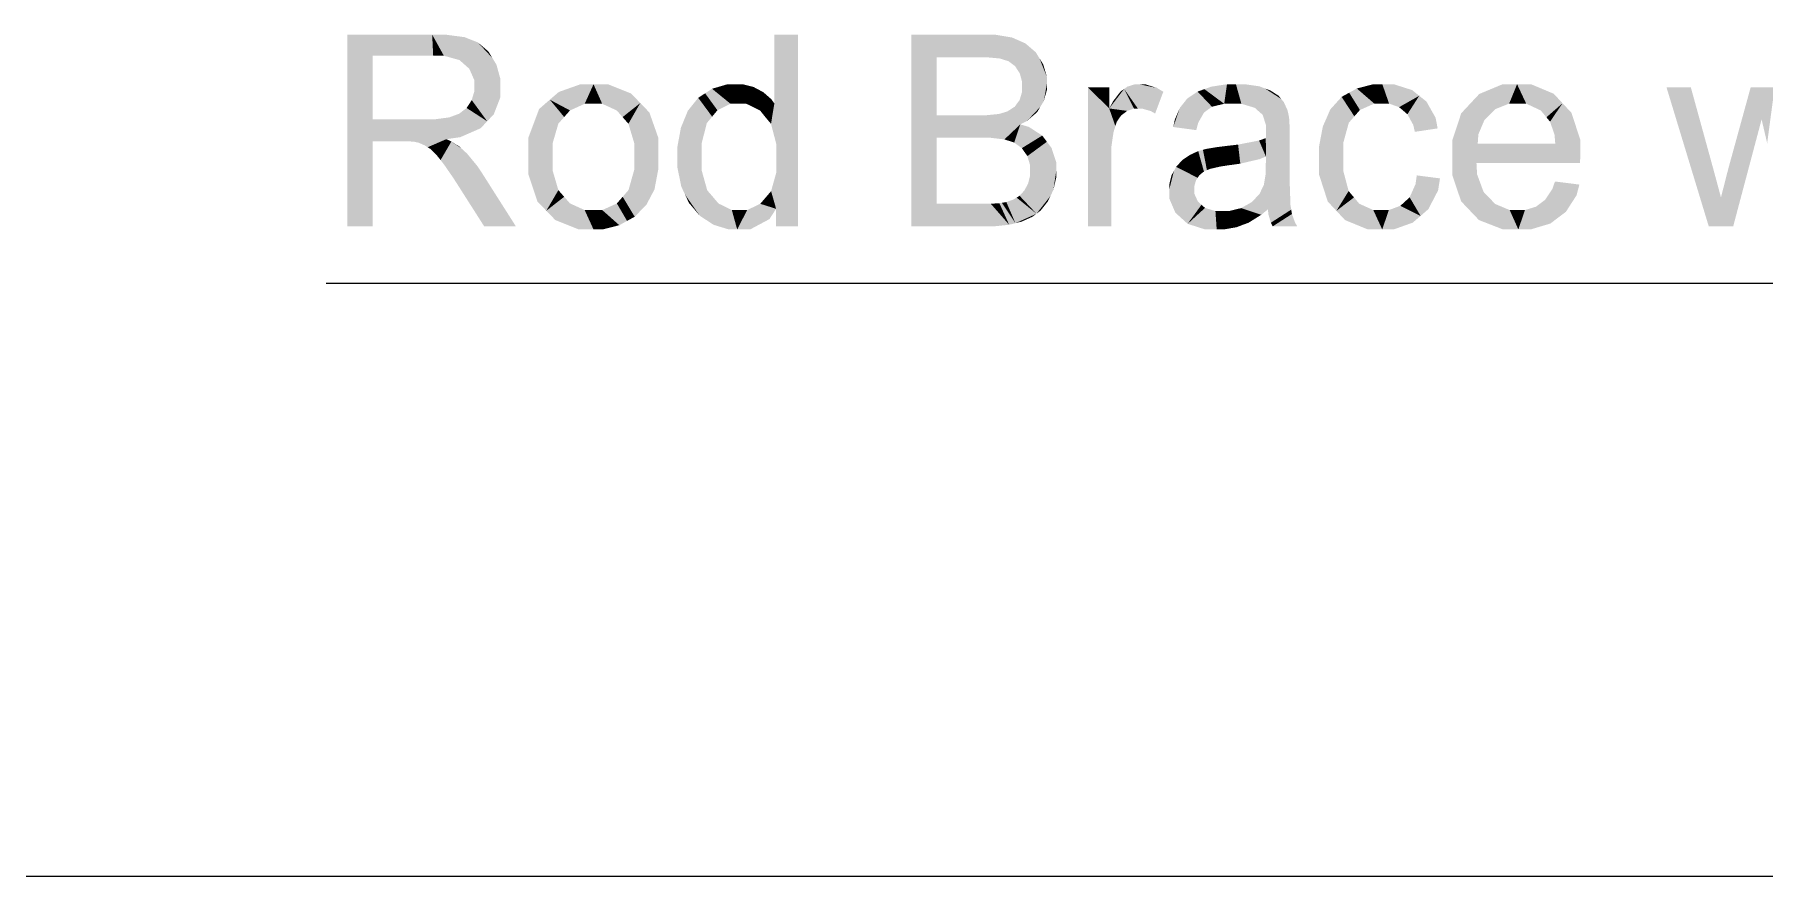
# Model space of a CAD drawing. Header units: millimetres. Extents: x 2 to 579, y 1 to 405.
# Drawn here: x 187.04 to 206.02, y 75.82 to 85.06 of the extents above; entities that cross this region are included whole.
import ezdxf

# ---------------------------------------------------------------- set-up
doc = ezdxf.new("R2010")
doc.units = ezdxf.units.MM
doc.linetypes.add('XKITLINE00', pattern=[0])
doc.layers.add('LinkedObject', color=7, linetype='Continuous', lineweight=0)

# ---------------------------------------------------------------- blocks, each defined once
blk = doc.blocks.new('*A4')
at = {"layer": 'LinkedObject'}
for points in [[(190.745, 84.134), (190.467, 82.957), (190.467, 85.063)], [(190.467, 85.063), (190.745, 84.831), (190.745, 84.134)], [(191.41, 84.831), (190.467, 85.063), (191.399, 85.063)], [(190.745, 84.831), (190.467, 85.063), (191.41, 84.831)], [(191.399, 85.063), (191.527, 84.831), (191.41, 84.831)], [(191.753, 85.035), (191.399, 85.063), (191.539, 85.063)], [(191.826, 85.006), (191.399, 85.063), (191.753, 85.035)], [(191.699, 84.783), (191.399, 85.063), (191.826, 85.006)], [(191.527, 84.831), (191.399, 85.063), (191.699, 84.783)], [(195.414, 85.063), (195.155, 84.307), (195.155, 85.063)], [(195.414, 85.063), (195.178, 83.854), (195.155, 84.307)], [(195.178, 83.854), (195.414, 85.063), (195.414, 82.957)], [(196.659, 85.063), (196.937, 83.93), (196.659, 82.957)], [(196.937, 84.178), (196.937, 83.93), (196.659, 85.063)], [(196.659, 85.063), (196.937, 84.815), (196.937, 84.178)], [(197.358, 84.815), (196.659, 85.063), (197.449, 85.063)], [(196.937, 84.815), (196.659, 85.063), (197.358, 84.815)], [(197.358, 84.815), (197.449, 85.063), (197.472, 84.815)], [(197.449, 85.063), (197.633, 84.8), (197.472, 84.815)], [(197.57, 85.063), (197.633, 84.8), (197.449, 85.063)], [(197.763, 85.031), (197.633, 84.8), (197.57, 85.063)], [(191.826, 85.006), (191.753, 84.735), (191.699, 84.783)], [(191.899, 84.978), (191.753, 84.735), (191.826, 85.006)], [(191.753, 84.735), (191.899, 84.978), (191.807, 84.687)], [(191.807, 84.687), (191.899, 84.978), (192.06, 84.806)], [(192.06, 84.806), (191.899, 84.978), (192.016, 84.878)], [(197.633, 84.8), (197.763, 85.031), (197.679, 84.785)], [(197.679, 84.785), (197.763, 85.031), (197.726, 84.77)], [(197.726, 84.77), (197.763, 85.031), (197.836, 84.999)], [(197.836, 84.999), (197.798, 84.716), (197.726, 84.77)], [(197.909, 84.967), (197.798, 84.716), (197.836, 84.999)], [(198.024, 84.869), (197.798, 84.716), (197.909, 84.967)], [(192.06, 84.806), (191.861, 84.564), (191.807, 84.687)], [(192.104, 84.734), (191.861, 84.564), (192.06, 84.806)], [(192.148, 84.575), (191.861, 84.564), (192.104, 84.734)], [(198.065, 84.802), (197.798, 84.716), (198.024, 84.869)], [(197.798, 84.716), (198.065, 84.802), (197.823, 84.676)], [(198.065, 84.802), (197.849, 84.636), (197.823, 84.676)], [(197.849, 84.636), (198.065, 84.802), (197.874, 84.544)], [(197.874, 84.544), (198.065, 84.802), (198.147, 84.524)], [(198.147, 84.597), (198.065, 84.802), (198.106, 84.736)], [(198.147, 84.524), (198.065, 84.802), (198.147, 84.597)], [(192.148, 84.488), (191.861, 84.564), (192.148, 84.575)], [(191.861, 84.564), (192.148, 84.488), (191.861, 84.489)], [(193.028, 84.518), (192.69, 84.348), (192.789, 84.433)], [(193.17, 84.518), (192.69, 84.348), (193.028, 84.518)], [(193.073, 84.303), (192.69, 84.348), (193.17, 84.518)], [(193.073, 84.303), (193.17, 84.518), (193.17, 84.303)], [(193.17, 84.518), (193.265, 84.303), (193.17, 84.303)], [(193.584, 84.415), (193.17, 84.518), (193.327, 84.518)], [(193.683, 84.311), (193.17, 84.518), (193.584, 84.415)], [(193.425, 84.23), (193.17, 84.518), (193.683, 84.311)], [(193.265, 84.303), (193.17, 84.518), (193.425, 84.23)], [(194.641, 84.518), (194.674, 84.303), (194.471, 84.468)], [(194.735, 84.518), (194.674, 84.303), (194.641, 84.518)], [(194.674, 84.303), (194.735, 84.518), (194.76, 84.303)], [(194.735, 84.518), (194.848, 84.303), (194.76, 84.303)], [(194.804, 84.518), (194.848, 84.303), (194.735, 84.518)], [(194.926, 84.488), (194.848, 84.303), (194.804, 84.518)], [(197.847, 84.344), (198.147, 84.524), (198.074, 84.27)], [(197.874, 84.436), (198.147, 84.524), (197.847, 84.344)], [(198.147, 84.524), (197.874, 84.491), (197.874, 84.544)], [(197.874, 84.491), (198.147, 84.524), (197.874, 84.436)], [(198.074, 84.27), (198.147, 84.524), (198.111, 84.33)], [(198.111, 84.33), (198.147, 84.524), (198.147, 84.457)], [(199.031, 84.492), (199.145, 84.25), (198.994, 84.466)], [(199.114, 84.518), (199.145, 84.25), (199.031, 84.492)], [(199.159, 84.518), (199.145, 84.25), (199.114, 84.518)], [(199.159, 84.518), (199.192, 84.25), (199.145, 84.25)], [(199.356, 84.476), (199.159, 84.518), (199.224, 84.518)], [(199.424, 84.435), (199.159, 84.518), (199.356, 84.476)], [(199.287, 84.223), (199.159, 84.518), (199.424, 84.435)], [(199.192, 84.25), (199.159, 84.518), (199.287, 84.223)], [(200.123, 84.518), (199.875, 84.464), (199.95, 84.491)], [(200.092, 84.303), (199.875, 84.464), (200.123, 84.518)], [(200.092, 84.303), (200.123, 84.518), (200.183, 84.303)], [(200.183, 84.303), (200.123, 84.518), (200.281, 84.303)], [(200.221, 84.518), (200.281, 84.303), (200.123, 84.518)], [(200.478, 84.495), (200.221, 84.518), (200.319, 84.518)], [(200.539, 84.472), (200.221, 84.518), (200.478, 84.495)], [(200.428, 84.259), (200.221, 84.518), (200.539, 84.472)], [(200.281, 84.303), (200.221, 84.518), (200.428, 84.259)], [(201.729, 84.518), (201.74, 84.305), (201.548, 84.471)], [(201.828, 84.518), (201.74, 84.305), (201.729, 84.518)], [(201.74, 84.305), (201.828, 84.518), (201.838, 84.305)], [(201.828, 84.518), (201.902, 84.305), (201.838, 84.305)], [(202.154, 84.454), (201.828, 84.518), (201.952, 84.518)], [(202.233, 84.391), (201.828, 84.518), (202.154, 84.454)], [(202.012, 84.266), (201.828, 84.518), (202.233, 84.391)], [(201.902, 84.305), (201.828, 84.518), (202.012, 84.266)], [(203.307, 84.518), (202.892, 84.411), (203.149, 84.518)], [(203.22, 84.305), (202.892, 84.411), (203.307, 84.518)], [(203.22, 84.305), (203.307, 84.518), (203.309, 84.305)], [(203.307, 84.518), (203.407, 84.305), (203.309, 84.305)], [(203.71, 84.413), (203.307, 84.518), (203.46, 84.518)], [(203.806, 84.309), (203.307, 84.518), (203.71, 84.413)], [(203.567, 84.23), (203.307, 84.518), (203.806, 84.309)], [(203.407, 84.305), (203.307, 84.518), (203.567, 84.23)], [(191.805, 84.3), (192.003, 84.111), (191.777, 84.257)], [(191.833, 84.344), (192.003, 84.111), (191.805, 84.3)], [(191.833, 84.344), (192.148, 84.488), (192.003, 84.111)], [(191.861, 84.438), (192.148, 84.488), (191.833, 84.344)], [(192.148, 84.488), (191.861, 84.438), (191.861, 84.489)], [(192.003, 84.111), (192.148, 84.488), (192.075, 84.187)], [(192.075, 84.187), (192.148, 84.488), (192.148, 84.376)], [(192.69, 84.348), (192.455, 83.72), (192.573, 84.246)], [(192.784, 84.085), (192.455, 83.72), (192.69, 84.348)], [(192.69, 84.348), (192.912, 84.23), (192.848, 84.158)], [(192.912, 84.23), (192.69, 84.348), (193.073, 84.303)], [(192.784, 84.085), (192.69, 84.348), (192.848, 84.158)], [(193.425, 84.23), (193.683, 84.311), (193.489, 84.157)], [(193.683, 84.311), (193.553, 84.084), (193.489, 84.157)], [(193.553, 84.084), (193.683, 84.311), (193.617, 83.87)], [(193.617, 83.87), (193.683, 84.311), (193.883, 83.742)], [(193.883, 83.924), (193.683, 84.311), (193.783, 84.208)], [(193.883, 83.742), (193.683, 84.311), (193.883, 83.924)], [(194.319, 84.369), (194.472, 84.162), (194.205, 84.226)], [(194.53, 84.232), (194.319, 84.369), (194.395, 84.418)], [(194.472, 84.162), (194.319, 84.369), (194.53, 84.232)], [(194.471, 84.468), (194.674, 84.303), (194.395, 84.418)], [(194.395, 84.418), (194.674, 84.303), (194.53, 84.232)], [(194.98, 84.459), (194.848, 84.303), (194.926, 84.488)], [(194.98, 84.459), (194.997, 84.23), (194.848, 84.303)], [(195.034, 84.43), (194.997, 84.23), (194.98, 84.459)], [(195.121, 84.354), (194.997, 84.23), (195.034, 84.43)], [(195.155, 84.307), (194.997, 84.23), (195.121, 84.354)], [(194.997, 84.23), (195.155, 84.307), (195.057, 84.156)], [(195.057, 84.156), (195.155, 84.307), (195.118, 84.083)], [(195.155, 84.307), (195.178, 83.854), (195.118, 84.083)], [(197.82, 84.308), (198.074, 84.27), (197.793, 84.271)], [(198.074, 84.27), (197.82, 84.308), (197.847, 84.344)], [(198.596, 84.484), (198.83, 84.252), (198.596, 82.957)], [(198.83, 84.252), (198.596, 84.484), (198.83, 84.484)], [(198.994, 84.466), (198.83, 84.252), (198.956, 84.44)], [(199.103, 84.25), (198.83, 84.252), (198.994, 84.466)], [(198.956, 84.44), (198.83, 84.252), (198.874, 84.333)], [(198.994, 84.466), (199.145, 84.25), (199.103, 84.25)], [(199.287, 84.223), (199.424, 84.435), (199.334, 84.196)], [(199.647, 84.31), (199.533, 84.048), (199.607, 84.26)], [(199.871, 84.207), (199.533, 84.048), (199.647, 84.31)], [(199.686, 84.36), (199.958, 84.271), (199.647, 84.31)], [(199.871, 84.207), (199.647, 84.31), (199.914, 84.239)], [(199.914, 84.239), (199.647, 84.31), (199.958, 84.271)], [(199.8, 84.437), (199.958, 84.271), (199.686, 84.36)], [(199.875, 84.464), (199.958, 84.271), (199.8, 84.437)], [(199.958, 84.271), (199.875, 84.464), (200.092, 84.303)], [(200.428, 84.259), (200.539, 84.472), (200.477, 84.215)], [(200.477, 84.215), (200.539, 84.472), (200.514, 84.183)], [(200.539, 84.472), (200.55, 84.072), (200.514, 84.183)], [(200.718, 84.356), (200.55, 84.072), (200.539, 84.472)], [(200.69, 84.391), (200.539, 84.472), (200.6, 84.449)], [(200.718, 84.356), (200.539, 84.472), (200.69, 84.391)], [(200.747, 84.321), (200.55, 84.072), (200.718, 84.356)], [(200.787, 84.233), (200.55, 84.072), (200.747, 84.321)], [(201.381, 84.379), (201.521, 84.165), (201.256, 84.24)], [(201.582, 84.235), (201.381, 84.379), (201.464, 84.425)], [(201.521, 84.165), (201.381, 84.379), (201.582, 84.235)], [(201.548, 84.471), (201.74, 84.305), (201.464, 84.425)], [(201.464, 84.425), (201.74, 84.305), (201.582, 84.235)], [(202.012, 84.266), (202.233, 84.391), (202.058, 84.227)], [(202.233, 84.391), (202.103, 84.188), (202.058, 84.227)], [(202.103, 84.188), (202.233, 84.391), (202.167, 84.072)], [(202.167, 84.072), (202.233, 84.391), (202.435, 84.033)], [(202.413, 84.149), (202.233, 84.391), (202.312, 84.328)], [(202.435, 84.033), (202.233, 84.391), (202.413, 84.149)], [(202.793, 84.305), (202.595, 83.9), (202.694, 84.199)], [(202.949, 84.126), (202.595, 83.9), (202.793, 84.305)], [(202.892, 84.411), (203.07, 84.245), (202.793, 84.305)], [(202.793, 84.305), (203.07, 84.245), (202.949, 84.126)], [(203.07, 84.245), (202.892, 84.411), (203.22, 84.305)], [(203.567, 84.23), (203.806, 84.309), (203.629, 84.155)], [(203.806, 84.309), (203.669, 84.107), (203.629, 84.155)], [(203.669, 84.107), (203.806, 84.309), (203.718, 83.963)], [(203.718, 83.963), (203.806, 84.309), (204, 83.912)], [(204, 83.912), (203.806, 84.309), (203.903, 84.205)], [(205.214, 84.484), (205.411, 82.957), (204.947, 84.484)], [(205.457, 83.601), (205.411, 82.957), (205.214, 84.484)], [(205.871, 84.484), (205.991, 84.132), (205.625, 83.589)], [(206.134, 84.484), (205.991, 84.132), (205.871, 84.484)], [(205.991, 84.132), (206.134, 84.484), (206.052, 83.87)], [(190.745, 84.134), (190.745, 83.892), (190.467, 82.957)], [(191.068, 83.892), (190.745, 84.134), (191.343, 84.134)], [(190.745, 83.892), (190.745, 84.134), (191.068, 83.892)], [(191.068, 83.892), (191.343, 84.134), (191.121, 83.892)], [(191.121, 83.892), (191.343, 84.134), (191.199, 83.887)], [(191.199, 83.887), (191.343, 84.134), (191.222, 83.882)], [(191.222, 83.882), (191.343, 84.134), (191.255, 83.874)], [(191.255, 83.874), (191.343, 84.134), (191.318, 83.846)], [(191.318, 83.846), (191.343, 84.134), (191.438, 84.134)], [(191.318, 83.846), (191.438, 84.134), (191.349, 83.826)], [(191.438, 84.134), (191.555, 83.915), (191.349, 83.826)], [(191.588, 84.154), (191.555, 83.915), (191.438, 84.134)], [(191.555, 83.915), (191.588, 84.154), (191.706, 83.936)], [(191.641, 84.174), (192.003, 84.111), (191.588, 84.154)], [(191.93, 84.034), (191.588, 84.154), (192.003, 84.111)], [(191.706, 83.936), (191.588, 84.154), (191.93, 84.034)], [(191.695, 84.194), (192.003, 84.111), (191.641, 84.174)], [(192.003, 84.111), (191.695, 84.194), (191.777, 84.257)], [(192.573, 84.246), (192.455, 83.72), (192.455, 83.932)], [(194.167, 84.133), (194.091, 83.719), (194.129, 84.04)], [(194.414, 84.092), (194.091, 83.719), (194.167, 84.133)], [(194.205, 84.226), (194.472, 84.162), (194.167, 84.133)], [(194.167, 84.133), (194.472, 84.162), (194.414, 84.092)], [(197.425, 83.93), (196.937, 84.178), (197.393, 84.178)], [(196.937, 83.93), (196.937, 84.178), (197.425, 83.93)], [(197.525, 83.93), (197.393, 84.178), (197.486, 84.178)], [(197.425, 83.93), (197.393, 84.178), (197.525, 83.93)], [(197.619, 84.191), (197.854, 84.077), (197.486, 84.178)], [(197.486, 84.178), (197.854, 84.077), (197.525, 83.93)], [(197.659, 84.203), (197.927, 84.114), (197.619, 84.191)], [(197.854, 84.077), (197.619, 84.191), (197.927, 84.114)], [(197.712, 84.219), (197.927, 84.114), (197.659, 84.203)], [(197.793, 84.271), (198.074, 84.27), (197.712, 84.219)], [(197.712, 84.219), (198.074, 84.27), (197.927, 84.114)], [(197.927, 84.114), (198.074, 84.27), (198.038, 84.21)], [(198.596, 82.957), (198.83, 84.252), (198.855, 82.957)], [(198.83, 84.252), (198.855, 83.756), (198.855, 82.957)], [(198.855, 83.756), (198.83, 84.252), (198.855, 83.838)], [(198.855, 83.838), (198.83, 84.252), (198.877, 83.989)], [(198.877, 83.989), (198.83, 84.252), (198.898, 84.058)], [(198.898, 84.058), (198.83, 84.252), (198.912, 84.103)], [(198.912, 84.103), (198.83, 84.252), (198.96, 84.174)], [(198.96, 84.174), (198.83, 84.252), (198.994, 84.199)], [(198.994, 84.199), (198.83, 84.252), (199.027, 84.225)], [(199.027, 84.225), (198.83, 84.252), (199.103, 84.25)], [(199.607, 84.26), (199.533, 84.048), (199.55, 84.129)], [(199.807, 84.095), (199.533, 84.048), (199.871, 84.207)], [(200.55, 83.952), (200.805, 84.147), (200.549, 83.926)], [(200.549, 83.926), (200.805, 84.147), (200.55, 83.724)], [(200.799, 84.18), (200.55, 84.072), (200.787, 84.233)], [(200.55, 84.072), (200.799, 84.18), (200.805, 84.147)], [(200.55, 84.072), (200.805, 84.147), (200.55, 83.993)], [(200.55, 83.993), (200.805, 84.147), (200.55, 83.986)], [(200.55, 83.986), (200.805, 84.147), (200.55, 83.952)], [(200.812, 84.028), (200.55, 83.724), (200.805, 84.147)], [(201.216, 84.147), (201.134, 83.715), (201.175, 84.054)], [(201.46, 84.095), (201.134, 83.715), (201.216, 84.147)], [(201.256, 84.24), (201.521, 84.165), (201.216, 84.147)], [(201.216, 84.147), (201.521, 84.165), (201.46, 84.095)], [(202.882, 83.967), (202.595, 83.9), (202.949, 84.126)], [(205.625, 83.589), (205.991, 84.132), (205.679, 82.957)], [(192.72, 83.866), (192.455, 83.72), (192.784, 84.085)], [(194.357, 83.87), (194.091, 83.719), (194.414, 84.092)], [(194.129, 84.04), (194.091, 83.719), (194.091, 83.833)], [(196.659, 82.957), (196.937, 83.93), (196.937, 83.206)], [(197.525, 83.93), (197.854, 84.077), (197.68, 83.912)], [(197.854, 84.077), (197.733, 83.895), (197.68, 83.912)], [(197.733, 83.895), (197.854, 84.077), (197.787, 83.877)], [(197.787, 83.877), (197.854, 84.077), (197.871, 83.816)], [(198.095, 83.954), (197.854, 84.077), (197.949, 84.049)], [(197.871, 83.816), (197.854, 84.077), (198.095, 83.954)], [(197.871, 83.816), (198.095, 83.954), (197.901, 83.773)], [(197.901, 83.773), (198.095, 83.954), (197.932, 83.729)], [(197.932, 83.729), (198.095, 83.954), (198.146, 83.886)], [(199.533, 84.048), (199.807, 84.095), (199.786, 84.014)], [(200.549, 83.926), (200.55, 83.724), (200.475, 83.9)], [(200.812, 83.941), (200.549, 83.629), (200.55, 83.724)], [(200.812, 83.597), (200.549, 83.629), (200.812, 83.941)], [(200.812, 83.941), (200.55, 83.724), (200.812, 84.028)], [(201.399, 83.873), (201.134, 83.715), (201.46, 84.095)], [(201.175, 84.054), (201.134, 83.715), (201.134, 83.838)], [(202.167, 84.072), (202.435, 84.033), (202.185, 83.995)], [(202.595, 83.9), (202.882, 83.967), (202.875, 83.867)], [(203.718, 83.963), (204, 83.912), (203.726, 83.867)], [(190.467, 82.957), (190.745, 83.892), (190.745, 82.957)], [(191.349, 83.826), (191.555, 83.915), (191.381, 83.806)], [(191.555, 83.915), (191.451, 83.736), (191.381, 83.806)], [(191.61, 83.889), (191.451, 83.736), (191.555, 83.915)], [(191.451, 83.736), (191.61, 83.889), (191.491, 83.685)], [(191.491, 83.685), (191.61, 83.889), (191.53, 83.635)], [(191.53, 83.635), (191.61, 83.889), (191.723, 83.81)], [(191.723, 83.81), (191.63, 83.49), (191.53, 83.635)], [(191.723, 83.81), (191.61, 83.889), (191.694, 83.836)], [(191.784, 83.754), (191.63, 83.49), (191.723, 83.81)], [(191.899, 83.614), (191.63, 83.49), (191.784, 83.754)], [(192.455, 83.72), (192.72, 83.866), (192.72, 83.72)], [(193.554, 83.356), (193.883, 83.742), (193.795, 83.279)], [(193.617, 83.579), (193.883, 83.742), (193.554, 83.356)], [(193.617, 83.87), (193.883, 83.742), (193.617, 83.729)], [(193.883, 83.742), (193.617, 83.579), (193.617, 83.729)], [(193.795, 83.279), (193.883, 83.742), (193.839, 83.363)], [(193.839, 83.363), (193.883, 83.742), (193.883, 83.595)], [(194.091, 83.719), (194.357, 83.87), (194.357, 83.719)], [(195.178, 83.854), (195.414, 82.957), (195.178, 83.697)], [(198.146, 83.886), (197.962, 83.627), (197.932, 83.729)], [(198.197, 83.819), (197.962, 83.627), (198.146, 83.886)], [(198.249, 83.659), (197.962, 83.627), (198.197, 83.819)], [(199.715, 83.741), (199.87, 83.56), (199.673, 83.713)], [(199.807, 83.784), (199.87, 83.56), (199.715, 83.741)], [(199.859, 83.798), (199.87, 83.56), (199.807, 83.784)], [(199.897, 83.808), (199.936, 83.588), (199.859, 83.798)], [(199.87, 83.56), (199.859, 83.798), (199.903, 83.574)], [(199.903, 83.574), (199.859, 83.798), (199.936, 83.588)], [(200.012, 83.827), (200.049, 83.614), (199.897, 83.808)], [(199.897, 83.808), (200.049, 83.614), (199.936, 83.588)], [(200.089, 83.837), (200.128, 83.626), (200.012, 83.827)], [(200.012, 83.827), (200.128, 83.626), (200.049, 83.614)], [(200.245, 83.855), (200.269, 83.646), (200.089, 83.837)], [(200.089, 83.837), (200.269, 83.646), (200.128, 83.626)], [(200.475, 83.9), (200.55, 83.724), (200.245, 83.855)], [(200.245, 83.855), (200.55, 83.724), (200.269, 83.646)], [(201.134, 83.715), (201.399, 83.873), (201.399, 83.722)], [(202.875, 83.867), (202.595, 83.708), (202.595, 83.9)], [(202.875, 83.867), (204, 83.723), (202.595, 83.708)], [(203.726, 83.867), (204, 83.723), (202.875, 83.867)], [(204, 83.723), (203.726, 83.867), (204, 83.912)], [(191.63, 83.49), (191.899, 83.614), (191.691, 83.395)], [(191.691, 83.395), (191.899, 83.614), (191.954, 83.53)], [(192.455, 83.72), (192.652, 83.129), (192.455, 83.527)], [(192.72, 83.574), (192.652, 83.129), (192.455, 83.72)], [(192.72, 83.574), (192.455, 83.72), (192.72, 83.72)], [(192.784, 83.355), (192.652, 83.129), (192.72, 83.574)], [(194.091, 83.719), (194.357, 83.572), (194.091, 83.602)], [(194.357, 83.572), (194.091, 83.719), (194.357, 83.719)], [(194.091, 83.602), (194.357, 83.572), (194.133, 83.395)], [(194.133, 83.395), (194.357, 83.572), (194.175, 83.305)], [(194.175, 83.305), (194.357, 83.572), (194.418, 83.353)], [(195.178, 83.555), (195.414, 82.957), (195.119, 83.344)], [(195.178, 83.697), (195.414, 82.957), (195.178, 83.555)], [(197.941, 83.429), (198.249, 83.567), (198.186, 83.292)], [(197.962, 83.517), (198.249, 83.567), (197.941, 83.429)], [(198.249, 83.567), (197.962, 83.627), (198.249, 83.659)], [(197.962, 83.627), (198.249, 83.567), (197.962, 83.568)], [(198.249, 83.567), (197.962, 83.517), (197.962, 83.568)], [(198.186, 83.292), (198.249, 83.567), (198.217, 83.356)], [(198.217, 83.356), (198.249, 83.567), (198.249, 83.494)], [(199.54, 83.565), (199.489, 83.36), (199.514, 83.518)], [(199.783, 83.462), (199.489, 83.36), (199.54, 83.565)], [(199.565, 83.611), (199.801, 83.49), (199.54, 83.565)], [(199.54, 83.565), (199.801, 83.49), (199.783, 83.462)], [(199.632, 83.685), (199.801, 83.49), (199.565, 83.611)], [(199.819, 83.518), (199.632, 83.685), (199.673, 83.713)], [(199.801, 83.49), (199.632, 83.685), (199.819, 83.518)], [(199.673, 83.713), (199.87, 83.56), (199.819, 83.518)], [(200.269, 83.646), (200.55, 83.724), (200.48, 83.695)], [(200.528, 83.414), (200.812, 83.597), (200.812, 83.416)], [(200.549, 83.543), (200.812, 83.597), (200.528, 83.414)], [(200.812, 83.597), (200.549, 83.543), (200.549, 83.629)], [(201.399, 83.568), (201.134, 83.715), (201.399, 83.722)], [(201.134, 83.715), (201.324, 83.128), (201.134, 83.524)], [(201.399, 83.568), (201.324, 83.128), (201.134, 83.715)], [(201.458, 83.345), (201.324, 83.128), (201.399, 83.568)], [(204, 83.712), (202.595, 83.708), (204, 83.723)], [(203.999, 83.677), (202.595, 83.708), (204, 83.712)], [(202.595, 83.708), (202.791, 83.129), (202.595, 83.522)], [(202.868, 83.529), (202.791, 83.129), (202.595, 83.708)], [(202.868, 83.529), (202.595, 83.708), (202.861, 83.654)], [(203.999, 83.654), (202.595, 83.708), (203.999, 83.677)], [(202.861, 83.654), (202.595, 83.708), (203.999, 83.654)], [(205.545, 83.275), (205.411, 82.957), (205.457, 83.601)], [(205.625, 83.589), (205.679, 82.957), (205.588, 83.444)], [(191.691, 83.395), (191.954, 83.53), (191.97, 82.957)], [(191.97, 82.957), (191.954, 83.53), (192.318, 82.957)], [(192.455, 83.527), (192.652, 83.129), (192.554, 83.231)], [(192.652, 83.129), (192.784, 83.355), (192.848, 83.282)], [(193.795, 83.279), (193.49, 83.282), (193.554, 83.356)], [(194.418, 83.353), (194.336, 83.074), (194.175, 83.305)], [(194.48, 83.281), (194.336, 83.074), (194.418, 83.353)], [(197.9, 83.352), (198.186, 83.292), (197.846, 83.293)], [(197.92, 83.39), (198.186, 83.292), (197.9, 83.352)], [(198.186, 83.292), (197.92, 83.39), (197.941, 83.429)], [(199.514, 83.518), (199.489, 83.36), (199.489, 83.416)], [(199.765, 83.401), (199.489, 83.36), (199.783, 83.462)], [(199.489, 83.36), (199.765, 83.401), (199.765, 83.367)], [(199.765, 83.315), (199.489, 83.36), (199.765, 83.367)], [(199.489, 83.36), (199.765, 83.315), (199.489, 83.264)], [(200.395, 83.224), (200.812, 83.416), (200.82, 83.188)], [(200.48, 83.313), (200.812, 83.416), (200.395, 83.224)], [(200.507, 83.37), (200.812, 83.416), (200.48, 83.313)], [(200.812, 83.416), (200.507, 83.37), (200.528, 83.414)], [(201.134, 83.524), (201.324, 83.128), (201.229, 83.23)], [(202.128, 83.276), (202.461, 83.484), (202.248, 83.072)], [(202.192, 83.42), (202.461, 83.484), (202.128, 83.276)], [(202.461, 83.484), (202.192, 83.42), (202.206, 83.517)], [(202.248, 83.072), (202.461, 83.484), (202.333, 83.146)], [(202.333, 83.146), (202.461, 83.484), (202.44, 83.352)], [(202.595, 83.522), (202.791, 83.129), (202.693, 83.232)], [(202.939, 83.336), (202.791, 83.129), (202.868, 83.529)], [(203.614, 83.248), (203.991, 83.416), (203.843, 83.117)], [(203.694, 83.368), (203.991, 83.416), (203.614, 83.248)], [(203.991, 83.416), (203.694, 83.368), (203.723, 83.45)], [(203.843, 83.117), (203.991, 83.416), (203.96, 83.299)], [(205.588, 83.444), (205.679, 82.957), (205.548, 83.287)], [(192.912, 83.209), (192.652, 83.129), (192.848, 83.282)], [(192.912, 83.209), (193.17, 82.923), (192.652, 83.129)], [(193.073, 83.136), (193.17, 82.923), (192.912, 83.209)], [(193.538, 83.017), (193.266, 83.136), (193.426, 83.209)], [(193.49, 83.282), (193.622, 83.063), (193.426, 83.209)], [(193.426, 83.209), (193.622, 83.063), (193.538, 83.017)], [(193.75, 83.194), (193.49, 83.282), (193.795, 83.279)], [(193.622, 83.063), (193.49, 83.282), (193.75, 83.194)], [(194.175, 83.305), (194.336, 83.074), (194.217, 83.215)], [(194.336, 83.074), (194.48, 83.281), (194.412, 83.024)], [(194.412, 83.024), (194.48, 83.281), (194.542, 83.208)], [(194.542, 83.208), (194.747, 82.923), (194.412, 83.024)], [(194.688, 83.136), (194.747, 82.923), (194.542, 83.208)], [(195, 83.205), (195.174, 83.15), (194.856, 83.136)], [(195.174, 83.15), (195, 83.205), (195.06, 83.275)], [(195.119, 83.344), (195.174, 83.15), (195.06, 83.275)], [(195.119, 83.344), (195.414, 82.957), (195.174, 83.15)], [(196.937, 83.206), (197.461, 82.957), (196.659, 82.957)], [(197.462, 83.206), (197.461, 82.957), (196.937, 83.206)], [(197.462, 83.206), (197.562, 82.957), (197.461, 82.957)], [(197.53, 83.206), (197.562, 82.957), (197.462, 83.206)], [(197.625, 83.211), (197.732, 82.975), (197.53, 83.206)], [(197.53, 83.206), (197.732, 82.975), (197.562, 82.957)], [(197.652, 83.216), (197.732, 82.975), (197.625, 83.211)], [(197.801, 82.992), (197.652, 83.216), (197.701, 83.224)], [(197.732, 82.975), (197.652, 83.216), (197.801, 82.992)], [(197.781, 83.253), (198.032, 83.096), (197.701, 83.224)], [(197.701, 83.224), (198.032, 83.096), (197.801, 82.992)], [(197.814, 83.273), (198.032, 83.096), (197.781, 83.253)], [(198.032, 83.096), (197.814, 83.273), (197.846, 83.293)], [(197.846, 83.293), (198.186, 83.292), (198.032, 83.096)], [(198.032, 83.096), (198.186, 83.292), (198.078, 83.131)], [(198.078, 83.131), (198.186, 83.292), (198.155, 83.229)], [(199.489, 83.264), (199.765, 83.315), (199.556, 83.108)], [(199.556, 83.108), (199.765, 83.315), (199.624, 83.046)], [(199.624, 83.046), (199.765, 83.315), (199.804, 83.229)], [(199.804, 83.229), (199.691, 82.985), (199.624, 83.046)], [(199.843, 83.194), (199.691, 82.985), (199.804, 83.229)], [(199.882, 83.16), (199.691, 82.985), (199.843, 83.194)], [(200.572, 83.144), (200.279, 83.158), (200.337, 83.191)], [(200.395, 83.224), (200.82, 83.188), (200.337, 83.191)], [(200.82, 83.188), (200.572, 83.144), (200.337, 83.191)], [(200.572, 83.144), (200.82, 83.188), (200.577, 83.091)], [(200.577, 83.091), (200.82, 83.188), (200.828, 83.141)], [(201.324, 83.128), (201.458, 83.345), (201.517, 83.275)], [(201.575, 83.206), (201.324, 83.128), (201.517, 83.275)], [(201.575, 83.206), (201.827, 82.923), (201.324, 83.128)], [(201.729, 83.136), (201.827, 82.923), (201.575, 83.206)], [(202.026, 83.183), (202.248, 83.072), (201.899, 83.136)], [(202.248, 83.072), (202.026, 83.183), (202.077, 83.23)], [(202.128, 83.276), (202.248, 83.072), (202.077, 83.23)], [(202.791, 83.129), (202.939, 83.336), (202.889, 83.026)], [(203.003, 83.269), (202.889, 83.026), (202.939, 83.336)], [(203.067, 83.203), (202.889, 83.026), (203.003, 83.269)], [(203.067, 83.203), (203.321, 82.923), (202.889, 83.026)], [(203.226, 83.136), (203.321, 82.923), (203.067, 83.203)], [(203.514, 83.173), (203.758, 83.053), (203.393, 83.136)], [(203.564, 83.211), (203.843, 83.117), (203.514, 83.173)], [(203.758, 83.053), (203.514, 83.173), (203.843, 83.117)], [(203.614, 83.248), (203.843, 83.117), (203.564, 83.211)], [(205.411, 82.957), (205.545, 83.275), (205.679, 82.957)], [(205.548, 83.287), (205.679, 82.957), (205.545, 83.275)], [(192.652, 83.129), (193.17, 82.923), (192.751, 83.026)], [(192.751, 83.026), (193.17, 82.923), (193.01, 82.923)], [(193.17, 82.923), (193.073, 83.136), (193.17, 83.136)], [(193.17, 82.923), (193.266, 83.136), (193.269, 82.923)], [(193.266, 83.136), (193.17, 82.923), (193.17, 83.136)], [(193.453, 82.97), (193.266, 83.136), (193.538, 83.017)], [(193.269, 82.923), (193.266, 83.136), (193.453, 82.97)], [(194.412, 83.024), (194.747, 82.923), (194.489, 82.974)], [(194.489, 82.974), (194.747, 82.923), (194.656, 82.923)], [(194.747, 82.923), (194.688, 83.136), (194.772, 83.136)], [(194.747, 82.923), (195.174, 83.15), (194.888, 82.923)], [(194.856, 83.136), (195.174, 83.15), (194.747, 82.923)], [(194.856, 83.136), (194.747, 82.923), (194.772, 83.136)], [(194.888, 82.923), (195.174, 83.15), (195.101, 83.037)], [(195.174, 83.15), (195.414, 82.957), (195.174, 82.957)], [(197.801, 82.992), (198.032, 83.096), (197.87, 83.01)], [(197.87, 83.01), (198.032, 83.096), (197.986, 83.062)], [(199.691, 82.985), (199.882, 83.16), (199.884, 82.923)], [(200.01, 82.923), (199.882, 83.16), (199.996, 83.125)], [(199.884, 82.923), (199.882, 83.16), (200.01, 82.923)], [(199.996, 83.125), (200.086, 82.923), (200.01, 82.923)], [(200.072, 83.125), (200.086, 82.923), (199.996, 83.125)], [(200.146, 83.125), (200.086, 82.923), (200.072, 83.125)], [(200.086, 82.923), (200.146, 83.125), (200.228, 82.948)], [(200.294, 82.973), (200.146, 83.125), (200.279, 83.158)], [(200.228, 82.948), (200.146, 83.125), (200.294, 82.973)], [(200.499, 83.084), (200.279, 83.158), (200.572, 83.144)], [(200.361, 82.998), (200.279, 83.158), (200.499, 83.084)], [(200.294, 82.973), (200.279, 83.158), (200.361, 82.998)], [(200.828, 83.141), (200.604, 82.997), (200.577, 83.091)], [(200.836, 83.093), (200.604, 82.997), (200.828, 83.141)], [(200.836, 83.093), (200.624, 82.957), (200.604, 82.997)], [(200.869, 83.001), (200.624, 82.957), (200.836, 83.093)], [(200.624, 82.957), (200.869, 83.001), (200.894, 82.957)], [(201.324, 83.128), (201.827, 82.923), (201.419, 83.026)], [(201.419, 83.026), (201.827, 82.923), (201.67, 82.923)], [(201.827, 82.923), (201.729, 83.136), (201.823, 83.136)], [(201.899, 83.136), (201.827, 82.923), (201.823, 83.136)], [(201.899, 83.136), (202.248, 83.072), (201.827, 82.923)], [(201.827, 82.923), (202.248, 83.072), (201.951, 82.923)], [(201.951, 82.923), (202.248, 83.072), (202.162, 82.998)], [(202.889, 83.026), (203.321, 82.923), (203.154, 82.923)], [(203.322, 83.136), (203.321, 82.923), (203.226, 83.136)], [(203.393, 83.136), (203.758, 83.053), (203.321, 82.923)], [(203.393, 83.136), (203.321, 82.923), (203.322, 83.136)], [(203.321, 82.923), (203.758, 83.053), (203.454, 82.923)], [(203.454, 82.923), (203.758, 83.053), (203.672, 82.988)]]:
    blk.add_hatch(color=7, dxfattribs=at).paths.add_polyline_path(points, flags=17)
at = {"layer": 'LinkedObject', "color": 7, "linetype": 'XKITLINE00', "lineweight": 0}
for p, q in [((190.235, 82.334), (192.358, 82.334)), ((192.358, 82.334), (193.992, 82.334)), ((193.992, 82.334), (195.627, 82.334)), ((195.627, 82.334), (196.444, 82.334)), ((196.444, 82.334), (198.404, 82.334)), ((198.404, 82.334), (199.384, 82.334)), ((199.384, 82.334), (201.018, 82.334)), ((201.018, 82.334), (202.488, 82.334)), ((202.488, 82.334), (204.122, 82.334)), ((204.122, 82.334), (204.939, 82.334)), ((204.939, 82.334), (207.062, 82.334))]:
    blk.add_line(p, q, dxfattribs=at)
at = {"layer": 'LinkedObject', "color": 2, "linetype": 'XKITLINE00', "lineweight": 0}
blk.add_line((253.237, 75.82), (169.085, 75.82), dxfattribs=at)

msp = doc.modelspace()

# ---------------------------------------------------------------- block references
at = {"lineweight": 0}
msp.add_blockref('*A4', (0, 0), dxfattribs=at)

doc.saveas('drawing.dxf')
